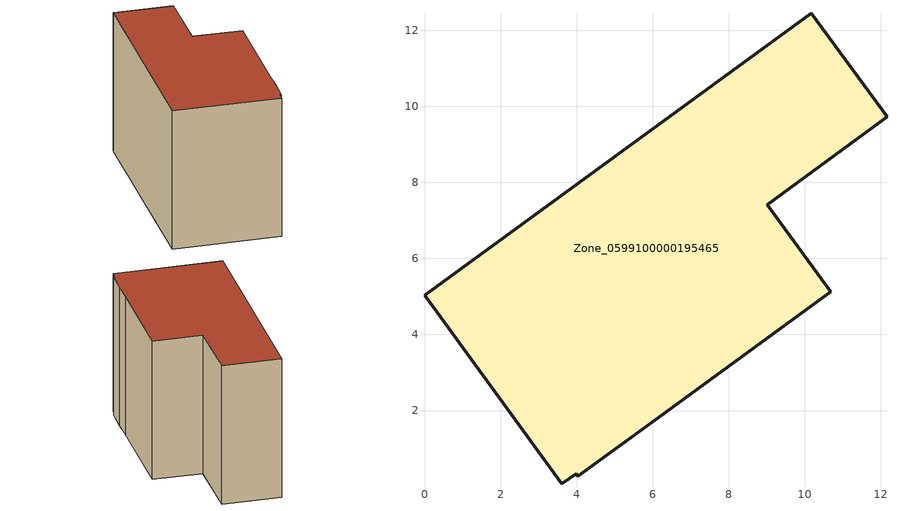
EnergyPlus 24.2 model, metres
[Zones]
Zone_0599100000195465
 floor ground (C_G): 4.04,0.27 3.99,0.34 3.61,0.08 0,5.03 10.17,12.44 12.16,9.72 9.01,7.41 10.68,5.12 6,1.7 5.13,1.07 z0
 wall outside (C_F): 10.17,12.44 0,5.03 3.61,0.08 3.99,0.34 4.04,0.27 5.13,1.07 6,1.7 10.68,5.12 9.01,7.41 12.16,9.72 10.17,12.44 z0:8.3
 roof outside (C_R): 3.99,0.34 4.04,0.27 5.13,1.07 6,1.7 10.68,5.12 9.01,7.41 12.16,9.72 10.17,12.44 0,5.03 3.61,0.08 z8.3
[BUILDING]
Pand.0599100000195465: North Axis=0; Terrain=City; Loads Convergence Tolerance Value=0.04; Temperature Convergence Tolerance Value=0.4; Solar Distribution=FullExterior; Maximum Number of Warmup Days=25; Minimum Number of Warmup Days=1
[Site:Location]
Rotterdam.The.Hague.AP_ZH_NLD Design_Conditions: Latitude=51.96; Longitude=4.45; Time Zone=1; Elevation=-4.5
[SITE:GROUNDTEMPERATURE:BUILDINGSURFACE]
18, 18, 18, 18, 18, 18, 18, 18, 18, 18, 18, 18
[MATERIAL] Thermal Absorptance=0.9; Solar Absorptance=0.7; Visible Absorptance=0.7
Name | Roughness | Thickness | Conductivity | Density | Specific Heat
G.TC.1975-1991 | MediumSmooth | 0.15 | 0.288461 | 540 | 1210
F.TC.1975-1991 | Rough | 0.3 | 0.230769 | 1920 | 840
R.TC.1975-1991 | MediumRough | 0.2 | 0.153846 | 1500 | 1000
[CONSTRUCTION]
C_G: G.TC.1975-1991
C_F: F.TC.1975-1991
C_R: R.TC.1975-1991
[ZONE]
Zone_0599100000195465: Type=1; Multiplier=1; Ceiling Height=Autocalculate; Volume=Autocalculate; Floor Area=autocalculate; Part of Total Floor Area=Yes
[ZONEINFILTRATION:DESIGNFLOWRATE]
Infil_Zone_0599100000195465: Zone or ZoneList or Space or SpaceList=Zone_0599100000195465; Schedule=AlwaysOn; Design Flow Rate Calculation Method=Flow/Area; Flow Rate per Floor Area=0.003; Constant Term Coefficient=1; Temperature Term Coefficient=0; Velocity Term Coefficient=0; Velocity Squared Term Coefficient=0
[HVACTEMPLATE:ZONE:IDEALLOADSAIRSYSTEM]
Zone_0599100000195465: Maximum Heating Supply Air Temperature=50; Minimum Cooling Supply Air Temperature=13; Maximum Heating Supply Air Humidity Ratio=0.0156; Minimum Cooling Supply Air Humidity Ratio=0.0077; Heating Limit=NoLimit; Cooling Limit=NoLimit; Dehumidification Control Type=ConstantSensibleHeatRatio; Cooling Sensible Heat Ratio=0.7; Dehumidification Setpoint=60; Humidification Control Type=None; Humidification Setpoint=30; Outdoor Air Method=None; Outdoor Air Flow Rate per Person=0.00944; Outdoor Air Flow Rate per Zone Floor Area=0; Outdoor Air Flow Rate per Zone=0; Demand Controlled Ventilation Type=None; Outdoor Air Economizer Type=NoEconomizer; Heat Recovery Type=None; Sensible Heat Recovery Effectiveness=0.7; Latent Heat Recovery Effectiveness=0.65
[ZONECONTROL:THERMOSTAT]
ThermostatControl_Zone_0599100000195465: Zone or ZoneList=Zone_0599100000195465; Control Type Schedule=DualSetpointControlType; Control 1=Thermostat_Zone_0599100000195465; Temperature Difference Between Cutout And Setpoint=0
[THERMOSTATSETPOINT:DUALSETPOINT]
Thermostat_Zone_0599100000195465: Heating Setpoint Temperature Schedule=HeatingSetpoint_Zone_0599100000195465; Cooling Setpoint Temperature Schedule=CoolingSetpoint_Zone_0599100000195465
[SCHEDULE:COMPACT]
HeatingSetpoint_Zone_0599100000195465: Through: 12/31, For: AllDays, Until: 24:00, 21
CoolingSetpoint_Zone_0599100000195465: Through: 12/31, For: AllDays, Until: 24:00, 24
DualSetpointControlType: Through: 12/31, For: AllDays, Until: 24:00, 4
AlwaysOn: Through: 12/31, For: AllDays, Until: 24:00, 1
